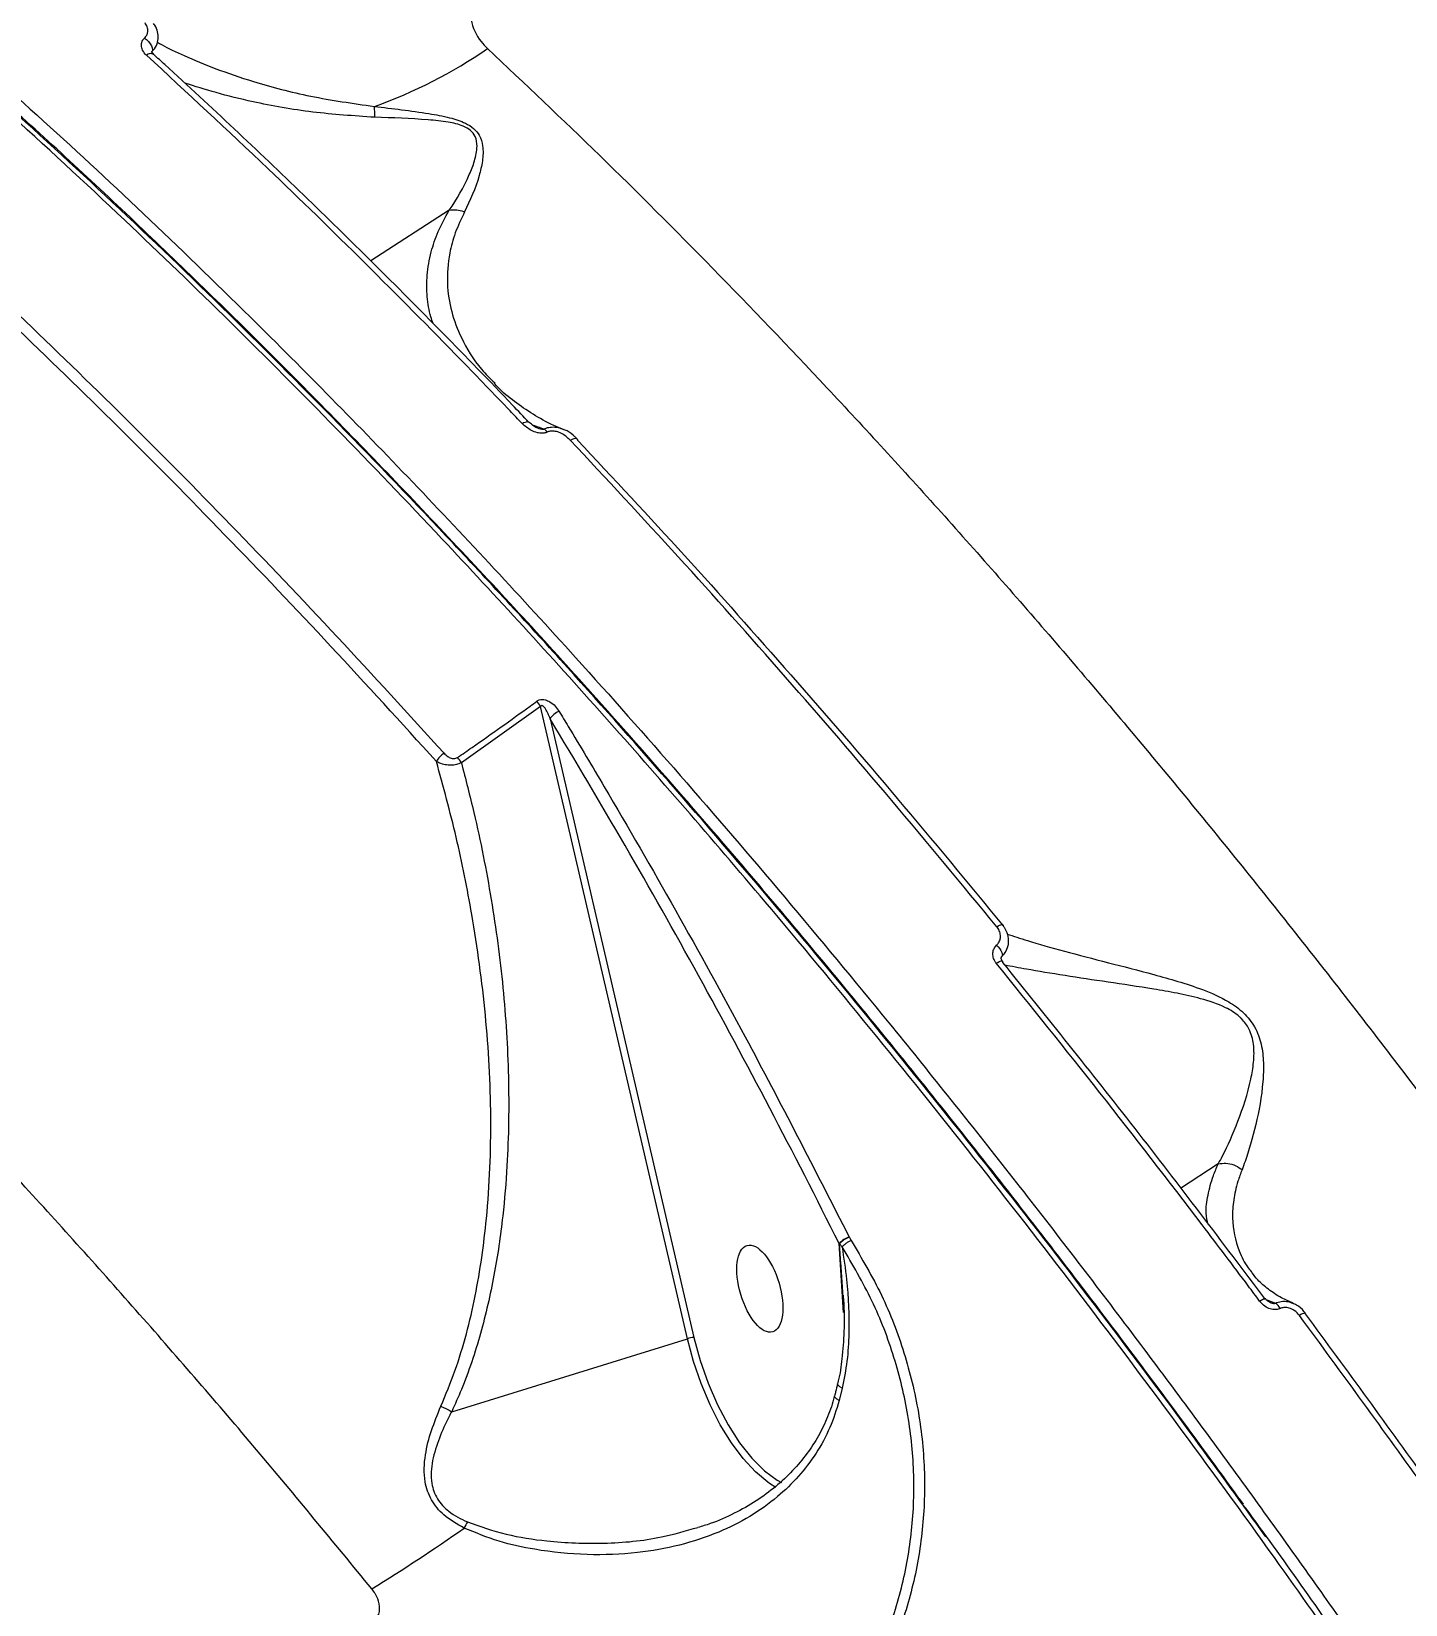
# Model space of a CAD drawing. Header units: millimetres. Extents: x -4688 to 6829, y -6350 to 4771.
# Drawn here: x 2105.1 to 2247.1, y 519.7 to 682.2 of the extents above; entities that cross this region are included whole.
import ezdxf

# ---------------------------------------------------------------- set-up
doc = ezdxf.new("R2010")
doc.units = ezdxf.units.MM
for name, color, linetype in [('DIKOM_ОБЪЕКТ', 7, 'Continuous'), ('DIKOM_РАЗМЕР_ЗОНА', 7, 'Continuous'), ('DIKOM_РАЗМЕР_ОБЪЕКТА', 7, 'Continuous')]:
    doc.layers.add(name, color=color, linetype=linetype)
doc.styles.add('style1', font='arial.ttf', dxfattribs={"width": 0.8})
doc.dimstyles.new('1-50', dxfattribs={"dimtxt": 300, "dimasz": 200, "dimexe": 100, "dimexo": 0, "dimgap": 100, "dimtad": 1, "dimtxsty": 'style1', "dimcen": 200, "dimclrd": 7, "dimclre": 7, "dimclrt": 7, "dimadec": 1, "dimazin": 2, "dimtfac": 1, "dimtmove": 0, "dimatfit": 2, "dimfxl": 0, "dimlwd": 25, "dimlwe": 18, "dimarcsym": 0})

# ---------------------------------------------------------------- blocks, each defined once
blk = doc.blocks.new('*D9')
at = {"layer": 'Defpoints', "color": 0, "transparency": 16777216}
for p in [(2285.35, 2926.08), (233.68, -3329.73), (5655.58, -3329.73)]:
    blk.add_point(p, dxfattribs=at)
at = {"layer": 'DIKOM_РАЗМЕР_ОБЪЕКТА', "color": 7, "lineweight": 18, "transparency": 16777216}
for p, q in [((2285.35, 2926.08), (5755.58, 2926.08)), ((233.68, -3329.73), (5755.58, -3329.73))]:
    blk.add_line(p, q, dxfattribs=at)
at = {"layer": 'DIKOM_РАЗМЕР_ОБЪЕКТА', "color": 7, "lineweight": 25, "transparency": 16777216}
blk.add_line((5655.58, 2726.08), (5655.58, -3129.73), dxfattribs=at)
at = {"layer": 'DIKOM_РАЗМЕР_ОБЪЕКТА', "color": 7, "transparency": 16777216}
for points in [[(5622.24, 2726.08), (5688.91, 2726.08), (5655.58, 2926.08)], [(5622.24, -3129.73), (5688.91, -3129.73), (5655.58, -3329.73)]]:
    blk.add_solid(points, dxfattribs=at)
at = {"layer": 'DIKOM_РАЗМЕР_ОБЪЕКТА', "color": 7, "transparency": 16777216, "insert": (5402.4, -130.27), "char_height": 300, "attachment_point": 5, "rotation": 90, "style": 'style1'}
blk.add_mtext('6250', dxfattribs=at)
blk = doc.blocks.new('*D10')
at = {"layer": 'Defpoints', "color": 0, "transparency": 16777216}
for p in [(2960.09, 4770.95), (741.18, -5330.34), (6729.08, -5330.34)]:
    blk.add_point(p, dxfattribs=at)
at = {"layer": 'DIKOM_РАЗМЕР_ЗОНА', "color": 7, "lineweight": 18, "transparency": 16777216}
for p, q in [((2960.09, 4770.95), (6829.08, 4770.95)), ((741.18, -5330.34), (6829.08, -5330.34))]:
    blk.add_line(p, q, dxfattribs=at)
at = {"layer": 'DIKOM_РАЗМЕР_ЗОНА', "color": 7, "lineweight": 25, "transparency": 16777216}
blk.add_line((6729.08, 4570.95), (6729.08, -5130.34), dxfattribs=at)
at = {"layer": 'DIKOM_РАЗМЕР_ЗОНА', "color": 7, "transparency": 16777216}
for points in [[(6695.74, 4570.95), (6762.41, 4570.95), (6729.08, 4770.95)], [(6695.74, -5130.34), (6762.41, -5130.34), (6729.08, -5330.34)]]:
    blk.add_solid(points, dxfattribs=at)
at = {"layer": 'DIKOM_РАЗМЕР_ЗОНА', "color": 7, "transparency": 16777216, "insert": (6475.9, -93.77), "char_height": 300, "attachment_point": 5, "rotation": 90, "style": 'style1'}
blk.add_mtext('10100', dxfattribs=at)
blk = doc.blocks.new('*D11')
at = {"layer": 'Defpoints', "color": 0, "transparency": 16777216}
for p in [(3703.08, 2652.76), (-3188.42, -47.63), (-3188.42, -4921.77)]:
    blk.add_point(p, dxfattribs=at)
at = {"layer": 'DIKOM_РАЗМЕР_ОБЪЕКТА', "color": 7, "lineweight": 18, "transparency": 16777216}
for p, q in [((3703.08, 2652.76), (3703.08, -5021.77)), ((-3188.42, -47.63), (-3188.42, -5021.77))]:
    blk.add_line(p, q, dxfattribs=at)
at = {"layer": 'DIKOM_РАЗМЕР_ОБЪЕКТА', "color": 7, "lineweight": 25, "transparency": 16777216}
blk.add_line((3503.08, -4921.77), (-2988.42, -4921.77), dxfattribs=at)
at = {"layer": 'DIKOM_РАЗМЕР_ОБЪЕКТА', "color": 7, "transparency": 16777216}
for points in [[(-2988.42, -4888.44), (-2988.42, -4955.11), (-3188.42, -4921.77)], [(3503.08, -4888.44), (3503.08, -4955.11), (3703.08, -4921.77)]]:
    blk.add_solid(points, dxfattribs=at)
at = {"layer": 'DIKOM_РАЗМЕР_ОБЪЕКТА', "color": 7, "transparency": 16777216, "insert": (4.08, -4668.6), "char_height": 300, "attachment_point": 5, "style": 'style1'}
blk.add_mtext('6900', dxfattribs=at)
blk = doc.blocks.new('*D12')
at = {"layer": 'Defpoints', "color": 0, "transparency": 16777216}
for p in [(4937.72, 2926.08), (-4688.42, -671.13), (4937.72, -6249.77)]:
    blk.add_point(p, dxfattribs=at)
at = {"layer": 'DIKOM_РАЗМЕР_ЗОНА', "color": 7, "lineweight": 18, "transparency": 16777216}
for p, q in [((4937.72, 2926.08), (4937.72, -6349.77)), ((-4688.42, -671.13), (-4688.42, -6349.77))]:
    blk.add_line(p, q, dxfattribs=at)
at = {"layer": 'DIKOM_РАЗМЕР_ЗОНА', "color": 7, "lineweight": 25, "transparency": 16777216}
blk.add_line((-4488.42, -6249.77), (4737.72, -6249.77), dxfattribs=at)
at = {"layer": 'DIKOM_РАЗМЕР_ЗОНА', "color": 7, "transparency": 16777216}
for points in [[(-4488.42, -6216.44), (-4488.42, -6283.11), (-4688.42, -6249.77)], [(4737.72, -6216.44), (4737.72, -6283.11), (4937.72, -6249.77)]]:
    blk.add_solid(points, dxfattribs=at)
at = {"layer": 'DIKOM_РАЗМЕР_ЗОНА', "color": 7, "transparency": 16777216, "insert": (124.65, -5996.6), "char_height": 300, "attachment_point": 5, "style": 'style1'}
blk.add_mtext('9650', dxfattribs=at)

msp = doc.modelspace()

# ---------------------------------------------------------------- linework, layer by layer
at = {"layer": 'DIKOM_ОБЪЕКТ', "color": 7, "linetype": 'Continuous', "lineweight": 15}
for p, q in [((2148.292, 663.704), (2140.214, 658.457)), ((2152.976, 645.896), (2153.044, 645.826)), ((2157.741, 612.454), (2149.551, 606.649)), ((2172.897, 547.181), (2157.741, 612.454)), ((2158.729, 611.177), (2173.56, 547.308)), ((2227.722, 565.22), (2223.832, 562.693)), ((2189.617, 557.674), (2189.637, 557.633)), ((2189.637, 557.633), (2189.805, 557.333)), ((2188.595, 556.969), (2188.587, 557.002)), ((2189.042, 549.878), (2188.587, 557.002)), ((2188.884, 556.649), (2188.595, 556.969)), ((2188.764, 554.9), (2188.595, 556.969)), ((2232.737, 551.176), (2233.639, 550.851)), ((2148.553, 539.643), (2172.897, 547.181)), ((2188.902, 542.059), (2188.59, 540.793)), ((2182.048, 531.83), (2181.383, 532.242))]:
    msp.add_line(p, q, dxfattribs=at)
at = {"layer": 'DIKOM_ОБЪЕКТ', "color": 7, "linetype": 'Continuous', "lineweight": 15, "flags": 128}
for points in [[(2116.826, 681.469), (2117.038, 681.311), (2117.24, 681.114), (2117.415, 680.893), (2117.548, 680.666), (2117.629, 680.451), (2117.652, 680.267), (2117.615, 680.127), (2117.575, 680.078)], [(2155.834, 641.675), (2155.986, 641.764), (2156.132, 641.828), (2156.266, 641.865), (2156.382, 641.872), (2156.476, 641.851), (2156.542, 641.804)], [(2160.808, 639.954), (2160.952, 640.039), (2161.091, 640.102), (2161.219, 640.141), (2161.331, 640.154), (2161.425, 640.141), (2161.496, 640.103), (2161.508, 640.092)], [(2161.508, 640.092), (2161.542, 640.04), (2161.562, 639.955)], [(2204.867, 589.706), (2205.01, 589.793), (2205.143, 589.861), (2205.262, 589.909), (2205.363, 589.935), (2205.441, 589.938), (2205.495, 589.918), (2205.522, 589.875), (2205.522, 589.811)], [(2204.839, 587.799), (2205.009, 587.627), (2205.16, 587.44), (2205.285, 587.249), (2205.375, 587.065), (2205.426, 586.899), (2205.434, 586.761), (2205.399, 586.658), (2205.373, 586.628)], [(2204.809, 585.95), (2204.959, 586.04), (2205.098, 586.111), (2205.22, 586.159), (2205.321, 586.183), (2205.397, 586.182), (2205.445, 586.155), (2205.447, 586.151)], [(2205.447, 586.151), (2205.463, 586.103), (2205.451, 586.03)], [(2232.01, 551.062), (2232.158, 551.154), (2232.293, 551.23), (2232.409, 551.286), (2232.501, 551.319), (2232.567, 551.33), (2232.604, 551.318), (2232.606, 551.315)], [(2236.716, 549.754), (2236.731, 549.801), (2236.725, 549.821)], [(2181.383, 532.242), (2181.21, 532.364), (2179.93, 533.438), (2178.667, 534.806), (2177.449, 536.439), (2176.303, 538.302), (2175.254, 540.353), (2174.323, 542.549), (2173.532, 544.841), (2172.897, 547.181)], [(2173.56, 547.308), (2174.214, 544.914), (2175.037, 542.574), (2176.007, 540.344), (2177.102, 538.279), (2178.296, 536.428), (2179.559, 534.836), (2180.861, 533.541), (2182.17, 532.575), (2182.627, 532.318)], [(2188.902, 542.059), (2188.66, 542.201), (2188.497, 542.336), (2188.421, 542.458), (2188.419, 542.528)]]:
    msp.add_lwpolyline(points, dxfattribs=at)
at = {"layer": 'DIKOM_ОБЪЕКТ', "color": 7, "linetype": 'Continuous', "lineweight": 15}
for centre, radius, start, end in [((2117.467, 679.241), 0.629, 59.03545, 133.65983), ((2124.075, 721.078), 49.49, 289.46359, 304.70677), ((2133.771, 673.639), 6.839, 357.11224, 6.52271), ((2157.498, 640.203), 1.091, 32.21354, 56.70943), ((2155.592, 611.248), 2.463, 29.29134, 44.99489), ((2160.274, 610.283), 1.785, 110.41087, 149.95057), ((2148.992, 605.656), 2.314, 121.81229, 150.69674), ((2147.413, 605.521), 2.418, 27.8166, 43.75033), ((2190.359, 555.413), 2.38, 108.16428, 138.09765), ((2190.306, 555.434), 2.298, 106.91587, 138.09841), ((2232.9, 549.72), 1.351, 25.23814, 56.83541), ((2236.82, 548.796), 1.03, 95.25557, 131.7884), ((2173.724, 544.65), 2.663, 93.5259, 108.08278), ((2160.699, 522.038), 12.22, 149.41706, 152.78985), ((2044.736, 676.592), 182.306, 301.61678, 305.20274)]:
    msp.add_arc(centre, radius, start, end, dxfattribs=at)
msp.add_ellipse((2180.387, 552.344), major_axis=(-1.322, 4.462), ratio=0.44303, dxfattribs=at)
for points, knots in [([(2241.424, 513.411), (2238.802, 517.141), (2232.854, 525.603), (2223.386, 538.598), (2213.035, 552.378), (2202.494, 565.953), (2191.792, 579.286), (2181.825, 591.291), (2172.665, 601.996), (2164.333, 611.478), (2155.959, 620.754), (2146.732, 630.696), (2136.651, 641.211), (2125.723, 652.185), (2114.289, 663.22), (2102.382, 674.213), (2090.469, 684.674), (2079.055, 694.203), (2069.055, 702.134), (2059.247, 709.546), (2049.629, 716.456), (2039.357, 723.39), (2029.197, 729.792), (2019.18, 735.637), (2010.129, 740.477), (2002.033, 744.445), (1994.843, 747.681), (1987.786, 750.562), (1980.195, 753.332), (1972.133, 755.851), (1963.674, 757.964), (1955.125, 759.52), (1946.55, 760.422), (1938.349, 760.507), (1931.799, 760.056), (1928.218, 759.348), (1926.913, 759.089)], [0, 0, 0, 0, 0.024559, 0.0557119, 0.0870099, 0.1183624, 0.1499713, 0.1816364, 0.2056494, 0.2296624, 0.2537743, 0.2778862, 0.3090391, 0.3403371, 0.3716896, 0.4073091, 0.4430091, 0.4750073, 0.5070637, 0.5312096, 0.5623622, 0.5936597, 0.6250119, 0.6566455, 0.6883354, 0.7123356, 0.7363358, 0.7604348, 0.7845337, 0.8156865, 0.8469843, 0.8783367, 0.913956, 0.9496559, 0.9816539, 1, 1, 1, 1]), ([(2230.336, 530.078), (2228.815, 532.178), (2225.05, 537.376), (2218.972, 545.542), (2212.127, 554.57), (2205.244, 563.445), (2198.326, 572.177), (2191.367, 580.768), (2184.367, 589.22), (2177.323, 597.536), (2170.234, 605.718), (2163.098, 613.768), (2155.911, 621.689), (2148.681, 629.473), (2141.431, 637.096), (2134.19, 644.525), (2126.978, 651.738), (2119.8, 658.734), (2112.651, 665.515), (2105.53, 672.085), (2098.434, 678.446), (2091.361, 684.6), (2084.309, 690.549), (2077.276, 696.293), (2070.259, 701.836), (2063.261, 707.174), (2056.299, 712.295), (2049.401, 717.176), (2042.592, 721.8), (2035.879, 726.161), (2029.261, 730.262), (2022.733, 734.106), (2016.293, 737.694), (2009.939, 741.028), (2003.67, 744.107), (1997.484, 746.933), (1991.378, 749.507), (1985.353, 751.827), (1979.419, 753.889), (1973.598, 755.686), (1967.915, 757.207), (1962.378, 758.451), (1956.988, 759.418), (1951.743, 760.108), (1946.639, 760.525), (1941.678, 760.664), (1936.853, 760.536), (1932.182, 760.105), (1928.958, 759.682), (1927.335, 759.324), (1927.174, 759.288)], [0, 0, 0, 0, 0.0145662, 0.036051, 0.0574366, 0.0787475, 0.1000081, 0.1212427, 0.1424755, 0.1637262, 0.1850156, 0.206368, 0.2278077, 0.2493589, 0.2709581, 0.2924833, 0.3139021, 0.3352393, 0.3565194, 0.3777666, 0.3990054, 0.4202575, 0.4415415, 0.4628819, 0.4843028, 0.5058284, 0.5274413, 0.5490241, 0.5704877, 0.5918633, 0.6131752, 0.6344478, 0.6557054, 0.6769719, 0.6982635, 0.7196044, 0.7410184, 0.7625293, 0.7841477, 0.8057628, 0.8272763, 0.8486904, 0.8700279, 0.891311, 0.9125614, 0.9338007, 0.9550498, 0.9763231, 0.9976422, 1, 1, 1, 1]), ([(2065.159, 707.258), (2067.922, 705.148), (2074.189, 700.363), (2084.092, 692.353), (2094.849, 683.244), (2105.731, 673.586), (2116.709, 663.411), (2126.866, 653.593), (2136.149, 644.298), (2144.552, 635.634), (2152.957, 626.714), (2162.173, 616.657), (2172.188, 605.379), (2182.978, 592.803), (2194.195, 579.275), (2205.797, 564.775), (2217.319, 549.823), (2228.279, 535.089), (2237.816, 521.834), (2247.111, 508.532), (2256.17, 495.188), (2265.773, 480.569), (2275.597, 465.106), (2285.578, 448.815), (2295.296, 432.314), (2304.358, 416.318), (2312.09, 402.146), (2319.49, 388.11), (2326.567, 374.209), (2333.902, 359.195), (2340.928, 344.174), (2347.622, 329.188), (2353.976, 314.244), (2359.971, 299.375), (2365.588, 284.611), (2370.746, 270.168), (2375.442, 256.08), (2379.682, 242.364), (2383.517, 228.852), (2386.931, 215.585), (2389.67, 203.648), (2391.836, 193.014), (2393.534, 183.604), (2394.969, 174.402), (2396.335, 163.915), (2397.449, 152.325), (2398.094, 139.847), (2398.129, 127.936), (2397.544, 116.619), (2396.349, 106.029), (2394.551, 96.207), (2392.461, 88.059), (2390.811, 83.351), (2390.139, 81.434)], [0, 0, 0, 0, 0.01565135, 0.0355059, 0.0554529, 0.07543466, 0.09557982, 0.11576078, 0.13106488, 0.14636898, 0.16173613, 0.17710328, 0.19695782, 0.21690481, 0.23688655, 0.25958779, 0.28234031, 0.30273353, 0.3231639, 0.33855269, 0.35840723, 0.37835422, 0.39833597, 0.4210372, 0.44378972, 0.46418295, 0.48461332, 0.50000211, 0.51985665, 0.53980363, 0.55978537, 0.57994651, 0.60014354, 0.6204631, 0.64093869, 0.66145188, 0.68130639, 0.70125336, 0.72123508, 0.74139619, 0.7615932, 0.7768893, 0.7921854, 0.80754445, 0.8229035, 0.84598044, 0.86905737, 0.89218818, 0.9154833, 0.93883384, 0.96156589, 0.98434943, 1, 1, 1, 1]), ([(2232.664, 526.709), (2230.21, 530.116), (2224.377, 538.216), (2214.978, 550.735), (2204.441, 564.376), (2193.698, 577.812), (2182.746, 591.054), (2171.679, 603.976), (2160.315, 616.78), (2148.698, 629.386), (2136.783, 641.81), (2124.796, 653.796), (2112.766, 665.307), (2100.691, 676.341), (2088.607, 686.837), (2076.502, 696.842), (2068.539, 702.954), (2064.547, 706.018)], [0, 0, 0, 0, 0.0462495, 0.1099421, 0.1736347, 0.2387131, 0.3037915, 0.3693487, 0.4349059, 0.5040361, 0.5731662, 0.6434433, 0.7137576, 0.7840347, 0.8558896, 0.9277445, 1, 1, 1, 1]), ([(2140.308, 521.345), (2136.347, 526.161), (2128.415, 535.806), (2116.327, 549.773), (2104.117, 563.351), (2092.515, 575.706), (2081.561, 586.916), (2071.282, 597.046), (2060.962, 606.828), (2050.628, 616.228), (2040.277, 625.245), (2029.953, 633.835), (2019.668, 641.981), (2010.025, 649.227), (2001.028, 655.641), (1992.666, 661.302), (1984.412, 666.585), (1976.638, 671.264), (1969.35, 675.381), (1962.525, 678.995), (1955.818, 682.3), (1947.465, 686.095), (1937.618, 690.011), (1926.521, 693.549), (1915.92, 696.002), (1905.871, 697.346), (1897.36, 697.541), (1890.207, 696.948), (1884.274, 695.838), (1879.421, 694.485), (1876.697, 693.277), (1875.706, 692.837)], [0, 0, 0, 0, 0.0400415, 0.0801814, 0.1204455, 0.1608101, 0.1942546, 0.2278561, 0.2615166, 0.2954831, 0.3295109, 0.3638503, 0.3982539, 0.4328247, 0.4618107, 0.4907968, 0.5199417, 0.5490865, 0.5743514, 0.5996162, 0.6249878, 0.6503593, 0.6962014, 0.7423804, 0.7887231, 0.8352725, 0.8819884, 0.9148864, 0.9479393, 0.9810506, 1, 1, 1, 1]), ([(2153.808, 690.542), (2153.06, 689.823), (2151.581, 688.401), (2150.464, 685.859), (2150.374, 683.341), (2151.183, 681.493), (2152.021, 680.632), (2152.253, 680.394)], [0, 0, 0, 0, 0.2385226, 0.4713368, 0.696805, 0.9159909, 1, 1, 1, 1]), ([(2116.826, 681.469), (2116.915, 681.57), (2117.092, 681.771), (2117.189, 682.183), (2117.134, 682.625), (2116.961, 682.911), (2116.88, 683.044)], [0, 0, 0, 0, 0.2096764, 0.4181568, 0.729856, 1, 1, 1, 1]), ([(2117.574, 680.079), (2117.577, 680.081), (2117.796, 680.237), (2118.078, 680.69), (2118.282, 681.404), (2118.203, 682.132), (2118.016, 682.666), (2117.804, 682.908), (2117.758, 682.961)], [0, 0, 0, 0, 0.0030456, 0.2392862, 0.464855, 0.6906807, 0.9327671, 1, 1, 1, 1]), ([(2117.033, 679.696), (2116.99, 679.737), (2116.785, 679.934), (2116.549, 680.312), (2116.477, 680.787), (2116.57, 681.178), (2116.74, 681.372), (2116.826, 681.469)], [0, 0, 0, 0, 0.0843516, 0.4026499, 0.6518232, 0.8254915, 1, 1, 1, 1]), ([(2118.141, 681.055), (2118.301, 680.962), (2119.029, 680.542), (2121.022, 679.59), (2124.142, 678.287), (2128.501, 676.804), (2133.978, 675.351), (2138.345, 674.732), (2140.565, 674.416)], [0, 0, 0, 0, 0.03992317, 0.18110345, 0.34813742, 0.51985099, 0.7559047, 1, 1, 1, 1]), ([(2155.834, 641.675), (2155.418, 642.111), (2153.336, 644.292), (2147.919, 649.902), (2139.58, 658.311), (2128.715, 668.911), (2121.213, 675.836), (2117.033, 679.696)], [0, 0, 0, 0, 0.0321573, 0.1607921, 0.4182836, 0.6757752, 1, 1, 1, 1]), ([(2117.574, 680.077), (2117.573, 680.076), (2117.571, 680.074), (2117.585, 680.087), (2117.609, 680.101), (2117.619, 680.107)], [0, 0, 0, 0, 0.462215, 0.7790569, 1, 1, 1, 1]), ([(2117.8, 679.792), (2117.739, 679.846), (2117.596, 679.972), (2117.582, 680.1), (2117.579, 680.087), (2117.578, 680.084)], [0, 0, 0, 0, 0.3664984, 0.8514279, 1, 1, 1, 1]), ([(2156.537, 641.788), (2155.972, 642.387), (2153.001, 645.53), (2147.625, 651.038), (2140.422, 658.286), (2133.242, 665.315), (2126.083, 672.125), (2120.93, 676.939), (2118.169, 679.424), (2117.783, 679.771)], [0, 0, 0, 0, 0.04376236, 0.22982695, 0.4154636, 0.60046047, 0.78502625, 0.96998823, 1, 1, 1, 1]), ([(2152.253, 680.394), (2156.117, 676.748), (2163.855, 669.448), (2175.559, 657.73), (2187.322, 645.452), (2199.151, 632.551), (2210.994, 619.086), (2222.842, 605.051), (2234.634, 590.51), (2245.621, 576.413), (2255.78, 562.904), (2265.132, 550.062), (2274.364, 536.97), (2283.473, 523.627), (2292.43, 510.07), (2301.226, 496.302), (2309.829, 482.373), (2317.702, 469.173), (2324.867, 456.763), (2331.3, 445.285), (2337.495, 433.888), (2343.459, 422.574), (2349.241, 411.25), (2354.742, 400.112), (2359.958, 389.189), (2364.903, 378.474), (2369.655, 367.799), (2374.31, 356.941), (2378.84, 345.927), (2383.184, 334.88), (2387.247, 324.042), (2391.036, 313.41), (2394.583, 302.896), (2397.83, 292.682), (2400.781, 282.786), (2403.451, 273.195), (2405.883, 263.759), (2408.334, 253.396), (2410.686, 242.206), (2412.808, 230.305), (2414.471, 218.773), (2415.665, 207.656), (2416.392, 196.972), (2416.637, 186.755), (2416.442, 176.964), (2415.909, 170.86), (2415.643, 167.805)], [0, 0, 0, 0, 0.027858, 0.0557831, 0.0839218, 0.1121298, 0.1406162, 0.1691746, 0.1979545, 0.2268089, 0.2504309, 0.2740941, 0.2978871, 0.3217224, 0.3457257, 0.3697725, 0.3939525, 0.4181768, 0.4379602, 0.4577678, 0.4770384, 0.4963089, 0.5156701, 0.5350313, 0.5534623, 0.5718932, 0.5904036, 0.608914, 0.6286502, 0.6484107, 0.6676353, 0.6868599, 0.7061749, 0.7254898, 0.7438766, 0.7622633, 0.7807292, 0.799195, 0.8241782, 0.8492123, 0.8742961, 0.8994316, 0.9244969, 0.9496137, 0.9747808, 1, 1, 1, 1]), ([(2140.601, 673.295), (2138.446, 673.439), (2134.08, 673.732), (2128.602, 674.723), (2124.175, 675.805), (2122.035, 676.492), (2120.989, 676.828)], [0, 0, 0, 0, 0.2949447, 0.597488, 0.8032253, 1, 1, 1, 1]), ([(2140.565, 674.416), (2142.445, 674.196), (2145.044, 673.891), (2148.22, 673.32), (2149.825, 672.816), (2150.875, 672.162), (2151.529, 671.349), (2151.847, 670.178), (2151.759, 668.763), (2151.207, 666.344), (2150.447, 664.723), (2149.888, 663.53)], [0, 0, 0, 0, 0.231126, 0.3196834, 0.3914237, 0.4367156, 0.4822454, 0.5456917, 0.6388374, 0.7342148, 1, 1, 1, 1]), ([(2148.304, 663.71), (2148.304, 663.711), (2149.063, 664.817), (2150.043, 666.459), (2150.946, 668.78), (2151.242, 670.114), (2151.101, 671.225), (2150.555, 671.966), (2149.574, 672.513), (2148.043, 672.858), (2144.957, 673.151), (2142.437, 673.234), (2140.601, 673.295)], [0, 0, 0, 0, 0.0003162, 0.2742391, 0.3682386, 0.4635033, 0.5235102, 0.5648333, 0.606153, 0.6747017, 0.7630002, 1, 1, 1, 1]), ([(2146.644, 652.001), (2146.559, 652.232), (2146.236, 653.106), (2145.989, 654.763), (2145.954, 656.986), (2146.347, 659.24), (2147.081, 661.477), (2147.887, 662.96), (2148.292, 663.704)], [0, 0, 0, 0, 0.0708163, 0.2674731, 0.4670717, 0.6680212, 0.8332563, 1, 1, 1, 1]), ([(2149.888, 663.53), (2149.54, 662.798), (2148.844, 661.333), (2148.207, 658.844), (2148, 656.098), (2148.456, 653.198), (2149.609, 650.22), (2151.08, 647.757), (2152.517, 646.346), (2152.976, 645.896)], [0, 0, 0, 0, 0.1000414, 0.2001435, 0.3605465, 0.5214973, 0.682222, 0.8985161, 1, 1, 1, 1]), ([(2148.292, 663.704), (2148.293, 663.705), (2148.296, 663.707), (2148.3, 663.709), (2148.303, 663.709), (2148.304, 663.71)], [0, 0, 0, 0, 0.39098408, 0.78604175, 1, 1, 1, 1]), ([(2148.304, 663.71), (2148.562, 663.738), (2149.04, 663.79), (2149.588, 663.652), (2149.847, 663.547), (2149.888, 663.53)], [0, 0, 0, 0, 0.4994815, 0.9205566, 1, 1, 1, 1]), ([(2146.974, 606.788), (2143.345, 610.775), (2136.079, 618.755), (2125.119, 630.242), (2114.119, 641.4), (2106.783, 648.471), (2103.112, 652.009)], [0, 0, 0, 0, 0.2489044, 0.4982428, 0.7488997, 1, 1, 1, 1]), ([(2103.842, 652.905), (2107.487, 649.394), (2114.782, 642.363), (2125.767, 631.228), (2136.777, 619.696), (2144.105, 611.649), (2147.773, 607.622)], [0, 0, 0, 0, 0.2489043, 0.4982428, 0.7488998, 1, 1, 1, 1]), ([(2160.092, 641.04), (2159.754, 641.182), (2158.611, 641.662), (2156.915, 642.623), (2155.008, 643.928), (2153.68, 645.018), (2153.078, 645.695), (2152.939, 645.851)], [0, 0, 0, 0, 0.1099758, 0.3719568, 0.6406347, 0.9168787, 1, 1, 1, 1]), ([(2158.421, 640.785), (2158.372, 640.764), (2158.214, 640.697), (2157.862, 640.651), (2157.345, 640.72), (2156.584, 641.013), (2156.131, 641.413), (2155.834, 641.675)], [0, 0, 0, 0, 0.05551849, 0.17839622, 0.34952232, 0.57289164, 1, 1, 1, 1]), ([(2157.495, 641.184), (2157.483, 641.187), (2157.315, 641.23), (2156.96, 641.425), (2156.704, 641.67), (2156.551, 641.816)], [0, 0, 0, 0, 0.02847, 0.4162373, 1, 1, 1, 1]), ([(2156.861, 641.552), (2156.941, 641.523), (2157.351, 641.379), (2157.764, 641.232), (2158.097, 641.115)], [0, 0, 0, 0, 0.1956496, 1, 1, 1, 1]), ([(2157.496, 641.187), (2157.532, 641.173), (2157.645, 641.13), (2157.823, 641.096), (2158, 641.086), (2158.077, 641.109), (2158.097, 641.115)], [0, 0, 0, 0, 0.2121634, 0.6647844, 0.9124408, 1, 1, 1, 1]), ([(2158.097, 641.115), (2158.17, 641.147), (2158.408, 641.252), (2158.903, 641.341), (2159.525, 641.304), (2159.921, 641.136), (2160.095, 641.063)], [0, 0, 0, 0, 0.1200525, 0.3890519, 0.7306727, 1, 1, 1, 1]), ([(2160.808, 639.954), (2160.527, 640.207), (2160.111, 640.581), (2159.409, 640.851), (2158.94, 640.913), (2158.614, 640.867), (2158.466, 640.804), (2158.421, 640.785)], [0, 0, 0, 0, 0.4385519, 0.6486814, 0.8192315, 0.9451773, 1, 1, 1, 1]), ([(2161.499, 640.083), (2161.431, 640.158), (2161.141, 640.479), (2160.673, 640.839), (2160.22, 641.011), (2160.094, 641.059)], [0, 0, 0, 0, 0.180831, 0.7713705, 1, 1, 1, 1]), ([(2204.867, 589.706), (2201.253, 594.081), (2194.017, 602.84), (2183.031, 615.562), (2171.958, 628.002), (2164.527, 635.968), (2160.808, 639.954)], [0, 0, 0, 0, 0.2488775, 0.4981996, 0.7488726, 1, 1, 1, 1]), ([(2161.562, 639.955), (2165.24, 636.013), (2172.601, 628.121), (2183.616, 615.749), (2194.611, 603.019), (2201.882, 594.216), (2205.522, 589.811)], [0, 0, 0, 0, 0.2488778, 0.4982002, 0.748873, 1, 1, 1, 1]), ([(2149.16, 607.193), (2149.662, 607.54), (2152.176, 609.276), (2154.898, 611.214), (2157.107, 612.824), (2157.334, 612.99)], [0, 0, 0, 0, 0.1831691, 0.9158786, 1, 1, 1, 1]), ([(2157.334, 612.99), (2157.421, 613.042), (2157.596, 613.147), (2157.919, 613.189), (2158.295, 613.137), (2158.776, 612.925), (2159.27, 612.514), (2159.527, 612.138), (2159.652, 611.956)], [0, 0, 0, 0, 0.1098635, 0.2200424, 0.3257284, 0.4925231, 0.7537199, 1, 1, 1, 1]), ([(2158.729, 611.177), (2158.66, 611.357), (2158.524, 611.715), (2158.3, 612.145), (2158.098, 612.418), (2157.964, 612.523), (2157.886, 612.547), (2157.847, 612.545), (2157.812, 612.533), (2157.774, 612.508), (2157.753, 612.474), (2157.741, 612.454)], [0, 0, 0, 0, 0.3170058, 0.6271347, 0.7914074, 0.8704593, 0.8978342, 0.9254723, 0.9332334, 0.9603473, 1, 1, 1, 1]), ([(2188.587, 557.002), (2186.211, 561.682), (2181.454, 571.049), (2174.066, 584.733), (2166.51, 598.17), (2161.324, 606.839), (2158.729, 611.177)], [0, 0, 0, 0, 0.2490893, 0.498539, 0.7490847, 1, 1, 1, 1]), ([(2159.652, 611.956), (2159.964, 611.44), (2161.528, 608.861), (2165.568, 602.093), (2171.693, 591.466), (2180.199, 576.074), (2186.063, 564.618), (2189.617, 557.674)], [0, 0, 0, 0, 0.0299896, 0.1499527, 0.3899094, 0.6301905, 1, 1, 1, 1]), ([(2147.773, 607.622), (2147.889, 607.508), (2148.093, 607.307), (2148.445, 607.128), (2148.737, 607.071), (2148.978, 607.092), (2149.099, 607.159), (2149.16, 607.193)], [0, 0, 0, 0, 0.31962856, 0.56187663, 0.72794155, 0.86403768, 1, 1, 1, 1]), ([(2147.437, 540.198), (2147.938, 541.407), (2149.452, 545.061), (2151.119, 551.567), (2152.374, 560.364), (2152.754, 570.092), (2152.176, 580.603), (2150.848, 590.237), (2149.109, 598.979), (2147.686, 604.185), (2146.974, 606.788)], [0, 0, 0, 0, 0.0588105, 0.1777198, 0.2968171, 0.4509472, 0.6056238, 0.7600437, 0.8800202, 1, 1, 1, 1]), ([(2149.551, 606.649), (2149.385, 606.578), (2149.054, 606.437), (2148.463, 606.373), (2147.864, 606.425), (2147.354, 606.576), (2147.084, 606.727), (2146.974, 606.788)], [0, 0, 0, 0, 0.2022204, 0.4043255, 0.6106003, 0.8410626, 1, 1, 1, 1]), ([(2149.551, 606.649), (2149.995, 604.935), (2151.2, 600.285), (2152.726, 592.547), (2153.952, 583.437), (2154.526, 574.239), (2154.415, 566.355), (2153.848, 559.514), (2153.005, 553.708), (2151.619, 547.694), (2150.063, 543.004), (2148.894, 540.402), (2148.553, 539.643)], [0, 0, 0, 0, 0.0783339, 0.2125921, 0.3472662, 0.4817928, 0.6158493, 0.6916662, 0.7820716, 0.8726186, 0.9628125, 1, 1, 1, 1]), ([(2204.839, 587.799), (2204.94, 587.913), (2205.141, 588.141), (2205.257, 588.591), (2205.22, 589.073), (2205.058, 589.455), (2204.908, 589.652), (2204.867, 589.706)], [0, 0, 0, 0, 0.216891, 0.4334722, 0.6619726, 0.9080849, 1, 1, 1, 1]), ([(2205.522, 589.811), (2205.584, 589.72), (2205.813, 589.386), (2206.047, 588.738), (2206.066, 587.922), (2205.839, 587.166), (2205.496, 586.788), (2205.323, 586.597)], [0, 0, 0, 0, 0.0902993, 0.3322162, 0.5590657, 0.7775841, 1, 1, 1, 1]), ([(2205.916, 588.957), (2206.59, 588.741), (2208.258, 588.206), (2211.802, 587.193), (2216.229, 586.036), (2220.26, 585.014), (2223.559, 584.091), (2226.173, 583.241), (2228.522, 582.228), (2230.408, 580.891), (2231.618, 579.351), (2232.251, 577.526), (2232.442, 575.622), (2232.325, 572.729), (2231.64, 569.147), (2230.805, 566.261), (2230.294, 564.904), (2230.191, 564.629)], [0, 0, 0, 0, 0.0703013, 0.1740212, 0.2807875, 0.3816772, 0.4331117, 0.4849829, 0.5409433, 0.5760837, 0.6118336, 0.6503802, 0.6936348, 0.7380596, 0.8524493, 0.9700782, 1, 1, 1, 1]), ([(2204.809, 585.95), (2204.77, 586.002), (2204.625, 586.193), (2204.468, 586.56), (2204.431, 587.027), (2204.544, 587.465), (2204.741, 587.688), (2204.839, 587.799)], [0, 0, 0, 0, 0.0918816, 0.335558, 0.5630753, 0.7814373, 1, 1, 1, 1]), ([(2205.453, 586.157), (2205.424, 586.192), (2205.346, 586.285), (2205.308, 586.436), (2205.313, 586.557), (2205.354, 586.603), (2205.376, 586.628)], [0, 0, 0, 0, 0.1505821, 0.4031854, 0.6750797, 1, 1, 1, 1]), ([(2232.01, 551.062), (2231.616, 551.589), (2229.647, 554.22), (2224.179, 561.45), (2215.535, 572.642), (2208.387, 581.511), (2204.809, 585.95)], [0, 0, 0, 0, 0.0441412, 0.2207137, 0.6100127, 1, 1, 1, 1]), ([(2205.451, 586.03), (2210.019, 580.355), (2219.169, 568.989), (2228.109, 557.152), (2232.585, 551.224)], [0, 0, 0, 0, 0.4992727, 1, 1, 1, 1]), ([(2227.733, 565.225), (2227.733, 565.226), (2227.879, 565.49), (2228.58, 566.806), (2229.807, 569.556), (2230.946, 572.938), (2231.421, 575.709), (2231.466, 577.455), (2231.064, 579.052), (2230.385, 579.992), (2229.577, 580.748), (2228.189, 581.602), (2225.962, 582.315), (2223.463, 582.866), (2220.22, 583.429), (2216.258, 584.007), (2211.811, 584.672), (2208.198, 585.274), (2206.403, 585.61), (2205.677, 585.746)], [0, 0, 0, 0, 0.0001103, 0.0304968, 0.1469954, 0.2660393, 0.3083967, 0.3515365, 0.387031, 0.4131648, 0.4191442, 0.4513954, 0.5052457, 0.5558574, 0.6069645, 0.7112032, 0.8175487, 0.9262075, 1, 1, 1, 1]), ([(2227.733, 565.225), (2227.997, 565.266), (2228.527, 565.348), (2229.358, 565.154), (2229.901, 564.862), (2230.153, 564.659), (2230.191, 564.629)], [0, 0, 0, 0, 0.3157288, 0.6314576, 0.943771, 1, 1, 1, 1]), ([(2226.677, 558.965), (2226.591, 559.345), (2226.378, 560.281), (2226.647, 562.003), (2227.081, 563.71), (2227.55, 564.815), (2227.722, 565.22)], [0, 0, 0, 0, 0.20927132, 0.51460244, 0.82220353, 1, 1, 1, 1]), ([(2227.722, 565.22), (2227.724, 565.221), (2227.726, 565.223), (2227.73, 565.224), (2227.732, 565.225), (2227.733, 565.225)], [0, 0, 0, 0, 0.4269521, 0.7842824, 1, 1, 1, 1]), ([(2230.191, 564.629), (2230.043, 564.228), (2229.647, 563.158), (2229.284, 561.488), (2229.117, 559.006), (2229.644, 556.657), (2230.508, 554.851), (2231.076, 554.178), (2231.203, 554.027)], [0, 0, 0, 0, 0.0965937, 0.2580871, 0.4207506, 0.753533, 0.944776, 1, 1, 1, 1]), ([(2189.805, 557.333), (2190.906, 555.47), (2193.108, 551.746), (2195.402, 545.746), (2196.903, 539.576), (2197.523, 533.31), (2197.268, 527.077), (2196.145, 520.996), (2194.183, 515.178), (2191.417, 509.733), (2187.91, 504.768), (2183.72, 500.389), (2178.958, 496.604), (2175.358, 494.696), (2173.557, 493.741)], [0, 0, 0, 0, 0.0836186, 0.1671661, 0.2504175, 0.3338525, 0.4173036, 0.5004885, 0.5837385, 0.6671385, 0.7504577, 0.8333964, 0.916628, 1, 1, 1, 1]), ([(2189.805, 557.333), (2189.717, 557.286), (2189.538, 557.19), (2189.272, 557.008), (2189.038, 556.818), (2188.935, 556.704), (2188.884, 556.649)], [0, 0, 0, 0, 0.2436608, 0.5, 0.7563392, 1, 1, 1, 1]), ([(2172.852, 494.313), (2174.622, 495.252), (2178.153, 497.124), (2182.83, 500.835), (2186.949, 505.129), (2190.394, 509.993), (2193.116, 515.33), (2195.05, 521.028), (2196.162, 526.987), (2196.423, 533.096), (2195.828, 539.232), (2194.364, 545.284), (2192.122, 551.166), (2189.964, 554.819), (2188.884, 556.649)], [0, 0, 0, 0, 0.0835777, 0.1666531, 0.2497521, 0.3333294, 0.4162589, 0.4997977, 0.5830096, 0.6660821, 0.7497713, 0.8327879, 0.91629, 1, 1, 1, 1]), ([(2188.884, 556.649), (2189.05, 555.532), (2189.487, 552.587), (2189.659, 548.625), (2189.443, 544.854), (2189.083, 542.993), (2188.902, 542.059)], [0, 0, 0, 0, 0.2319412, 0.6115239, 0.8048569, 1, 1, 1, 1]), ([(2189.035, 550.439), (2188.967, 551.817), (2188.894, 553.307), (2188.773, 554.788), (2188.764, 554.9)], [0, 0, 0, 0, 0.92386423, 1, 1, 1, 1]), ([(2235.489, 550.832), (2235.071, 551.02), (2234.091, 551.462), (2232.873, 552.28), (2231.856, 553.138), (2231.409, 553.732), (2231.225, 553.977)], [0, 0, 0, 0, 0.2133386, 0.5007882, 0.7939897, 1, 1, 1, 1]), ([(2188.981, 551.67), (2188.996, 551.505), (2189.112, 550.26), (2189.108, 548.055), (2188.911, 545.264), (2188.667, 543.452), (2188.433, 542.624), (2188.406, 542.531)], [0, 0, 0, 0, 0.0540771, 0.4077321, 0.7134767, 0.9675484, 1, 1, 1, 1]), ([(2234.122, 550.296), (2234.091, 550.283), (2233.932, 550.215), (2233.588, 550.16), (2233.071, 550.245), (2232.489, 550.529), (2232.18, 550.873), (2232.01, 551.062)], [0, 0, 0, 0, 0.0440727, 0.22454736, 0.43377223, 0.68750806, 1, 1, 1, 1]), ([(2233.176, 550.885), (2233.162, 550.889), (2233.073, 550.914), (2232.889, 551.025), (2232.709, 551.173), (2232.63, 551.291), (2232.611, 551.319)], [0, 0, 0, 0, 0.0608408, 0.3916771, 0.8538746, 1, 1, 1, 1]), ([(2233.176, 550.885), (2233.184, 550.881), (2233.26, 550.847), (2233.388, 550.825), (2233.528, 550.824), (2233.598, 550.837), (2233.627, 550.847), (2233.639, 550.851)], [0, 0, 0, 0, 0.062726, 0.5706277, 0.8075536, 0.9240241, 1, 1, 1, 1]), ([(2233.639, 550.851), (2233.68, 550.869), (2233.925, 550.976), (2234.432, 551.07), (2235.038, 551.031), (2235.366, 550.854), (2235.472, 550.797)], [0, 0, 0, 0, 0.0726542, 0.4278284, 0.8160534, 1, 1, 1, 1]), ([(2236.715, 549.814), (2236.674, 549.874), (2236.443, 550.214), (2236.017, 550.594), (2235.58, 550.76), (2235.461, 550.805)], [0, 0, 0, 0, 0.1359189, 0.7661398, 1, 1, 1, 1]), ([(2236.134, 549.564), (2235.963, 549.754), (2235.665, 550.088), (2235.103, 550.355), (2234.616, 550.429), (2234.295, 550.371), (2234.147, 550.307), (2234.122, 550.296)], [0, 0, 0, 0, 0.3277202, 0.573894, 0.77963, 0.9627747, 1, 1, 1, 1]), ([(2286.107, 476.403), (2282.161, 482.612), (2274.257, 495.048), (2261.906, 513.463), (2249.224, 531.71), (2240.501, 543.607), (2236.134, 549.564)], [0, 0, 0, 0, 0.2482522, 0.497193, 0.7482405, 1, 1, 1, 1]), ([(2236.716, 549.754), (2241.013, 543.894), (2249.619, 532.156), (2262.219, 514.04), (2274.605, 495.584), (2282.581, 483.036), (2286.574, 476.753)], [0, 0, 0, 0, 0.2482527, 0.4971938, 0.7482409, 1, 1, 1, 1]), ([(2188.41, 542.525), (2188.349, 542.247), (2188.258, 541.824), (2188.133, 541.403), (2188.091, 541.259)], [0, 0, 0, 0, 0.65723493, 1, 1, 1, 1]), ([(2188.077, 541.265), (2188.074, 541.245), (2187.926, 540.498), (2187.398, 539.098), (2186.476, 537.117), (2185.257, 535.255), (2183.781, 533.497), (2182.023, 531.861), (2180.003, 530.38), (2177.738, 529.103), (2175.715, 528.197), (2174.414, 527.81), (2173.986, 527.682)], [0, 0, 0, 0, 0.0027591, 0.1060738, 0.2108659, 0.3171814, 0.4304046, 0.5492426, 0.6736322, 0.8026646, 0.9349885, 1, 1, 1, 1]), ([(2188.59, 540.793), (2188.564, 540.807), (2188.407, 540.891), (2188.192, 541.044), (2188.066, 541.192), (2188.115, 541.244), (2188.124, 541.254)], [0, 0, 0, 0, 0.07628938, 0.47419345, 0.89975859, 1, 1, 1, 1]), ([(2149.831, 527.626), (2149.101, 528.039), (2147.773, 528.789), (2146.358, 530.488), (2145.626, 532.654), (2145.746, 535.127), (2146.417, 537.729), (2147.095, 539.37), (2147.437, 540.198)], [0, 0, 0, 0, 0.1672668, 0.3043206, 0.4416754, 0.6370331, 0.8167204, 1, 1, 1, 1]), ([(2148.545, 539.643), (2148.544, 539.642), (2148.457, 539.476), (2147.995, 538.583), (2147.233, 536.925), (2146.502, 534.631), (2146.33, 532.452), (2146.977, 530.592), (2148.301, 529.169), (2149.508, 528.582), (2150.178, 528.256)], [0, 0, 0, 0, 0.0002729, 0.0414526, 0.2225503, 0.4065421, 0.5849606, 0.7124657, 0.8404445, 1, 1, 1, 1]), ([(2147.437, 540.198), (2147.469, 540.185), (2147.661, 540.103), (2148.053, 539.922), (2148.371, 539.741), (2148.545, 539.643)], [0, 0, 0, 0, 0.0844006, 0.5004757, 1, 1, 1, 1]), ([(2148.553, 539.643), (2148.552, 539.642), (2148.549, 539.642), (2148.547, 539.642), (2148.545, 539.643), (2148.545, 539.643)], [0, 0, 0, 0, 0.4569013, 0.8306736, 1, 1, 1, 1]), ([(2188.59, 540.793), (2188.292, 539.845), (2187.689, 537.921), (2186.236, 535.302), (2184.417, 532.91), (2182.131, 530.701), (2179.373, 528.748), (2175.987, 527.047), (2172.097, 525.77), (2167.532, 524.964), (2162.501, 524.77), (2157.687, 525.26), (2153.395, 526.168), (2151.026, 527.138), (2149.831, 527.626)], [0, 0, 0, 0, 0.0637962, 0.1293407, 0.1956936, 0.2634257, 0.3422598, 0.4227076, 0.5170767, 0.6134035, 0.7254015, 0.8399977, 0.9193186, 1, 1, 1, 1]), ([(2230.317, 530), (2230.388, 529.904), (2234.336, 524.551), (2238.177, 519.049), (2241.948, 513.645)], [0, 0, 0, 0, 0.0178337, 1, 1, 1, 1]), ([(2150.178, 528.256), (2151.498, 527.797), (2154.168, 526.869), (2158.936, 526.153), (2164.339, 525.942), (2169.613, 526.427), (2172.739, 527.338), (2173.984, 527.7)], [0, 0, 0, 0, 0.1701054, 0.3443062, 0.5868072, 0.8355411, 1, 1, 1, 1]), ([(2140.5, 518.115), (2140.579, 518.163), (2140.744, 518.262), (2140.966, 518.562), (2141.113, 518.995), (2141.132, 519.712), (2140.934, 520.345), (2140.614, 520.938), (2140.43, 521.183), (2140.308, 521.345)], [0, 0, 0, 0, 0.07674189, 0.16052124, 0.31740102, 0.46612764, 0.76249938, 0.842837, 1, 1, 1, 1])]:
    msp.add_open_spline(points, degree=3, knots=knots, dxfattribs=at)

# ---------------------------------------------------------------- dimensions: what is measured, and where the dimension line sits
at = {"layer": 'DIKOM_РАЗМЕР_ЗОНА'}
dim = msp.add_linear_dim(base=(6729.076, -5330.338), p1=(2960.09, 4770.953), p2=(741.185, -5330.338), angle=90, text='10100', dimstyle='1-50', dxfattribs=at)
dim.commit()
dim.dimension.update_dxf_attribs({"geometry": '*D10', "text_midpoint": (6729.076, -93.775), "dimtype": 160})
dim = msp.add_linear_dim(base=(4937.725, -6249.775), p1=(-4688.422, -671.127), p2=(4937.725, 2926.075), text='9650', dimstyle='1-50', dxfattribs=at)
dim.commit()
dim.dimension.update_dxf_attribs({"geometry": '*D12', "text_midpoint": (124.651, -6249.775), "dimtype": 160})
at = {"layer": 'DIKOM_РАЗМЕР_ОБЪЕКТА'}
dim = msp.add_linear_dim(base=(5655.576, -3329.729), p1=(2285.35, 2926.075), p2=(233.685, -3329.729), angle=90, text='6250', dimstyle='1-50', dxfattribs=at)
dim.commit()
dim.dimension.update_dxf_attribs({"geometry": '*D9', "text_midpoint": (5655.576, -130.275), "dimtype": 160})
dim = msp.add_linear_dim(base=(-3188.422, -4921.775), p1=(3703.085, 2652.764), p2=(-3188.422, -47.627), text='6900', dimstyle='1-50', dxfattribs=at)
dim.commit()
dim.dimension.update_dxf_attribs({"geometry": '*D11', "text_midpoint": (4.076, -4921.775), "dimtype": 160})

doc.saveas('drawing.dxf')
